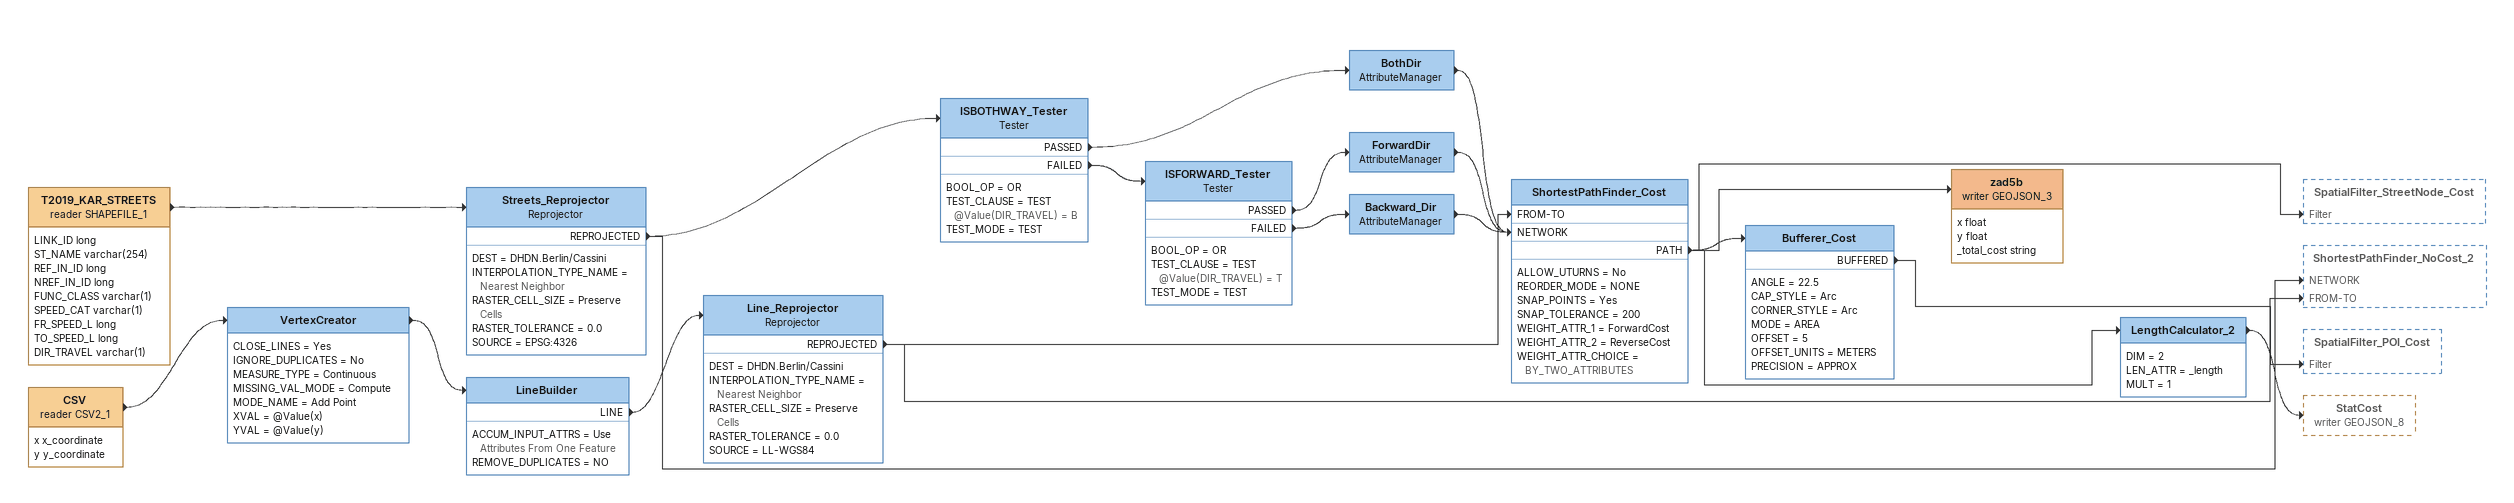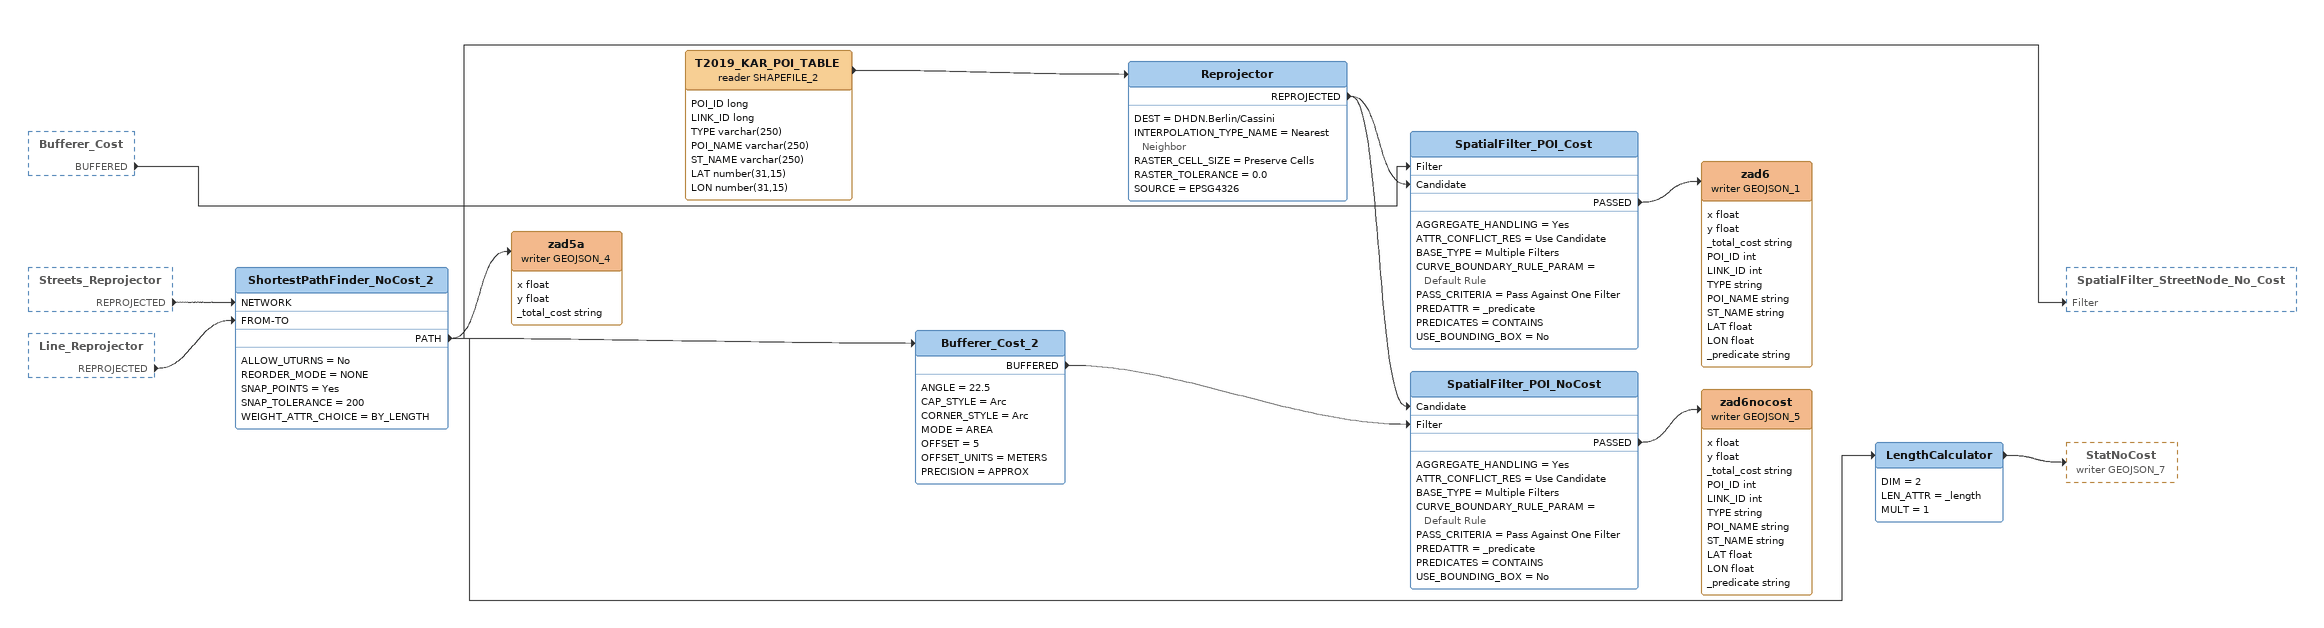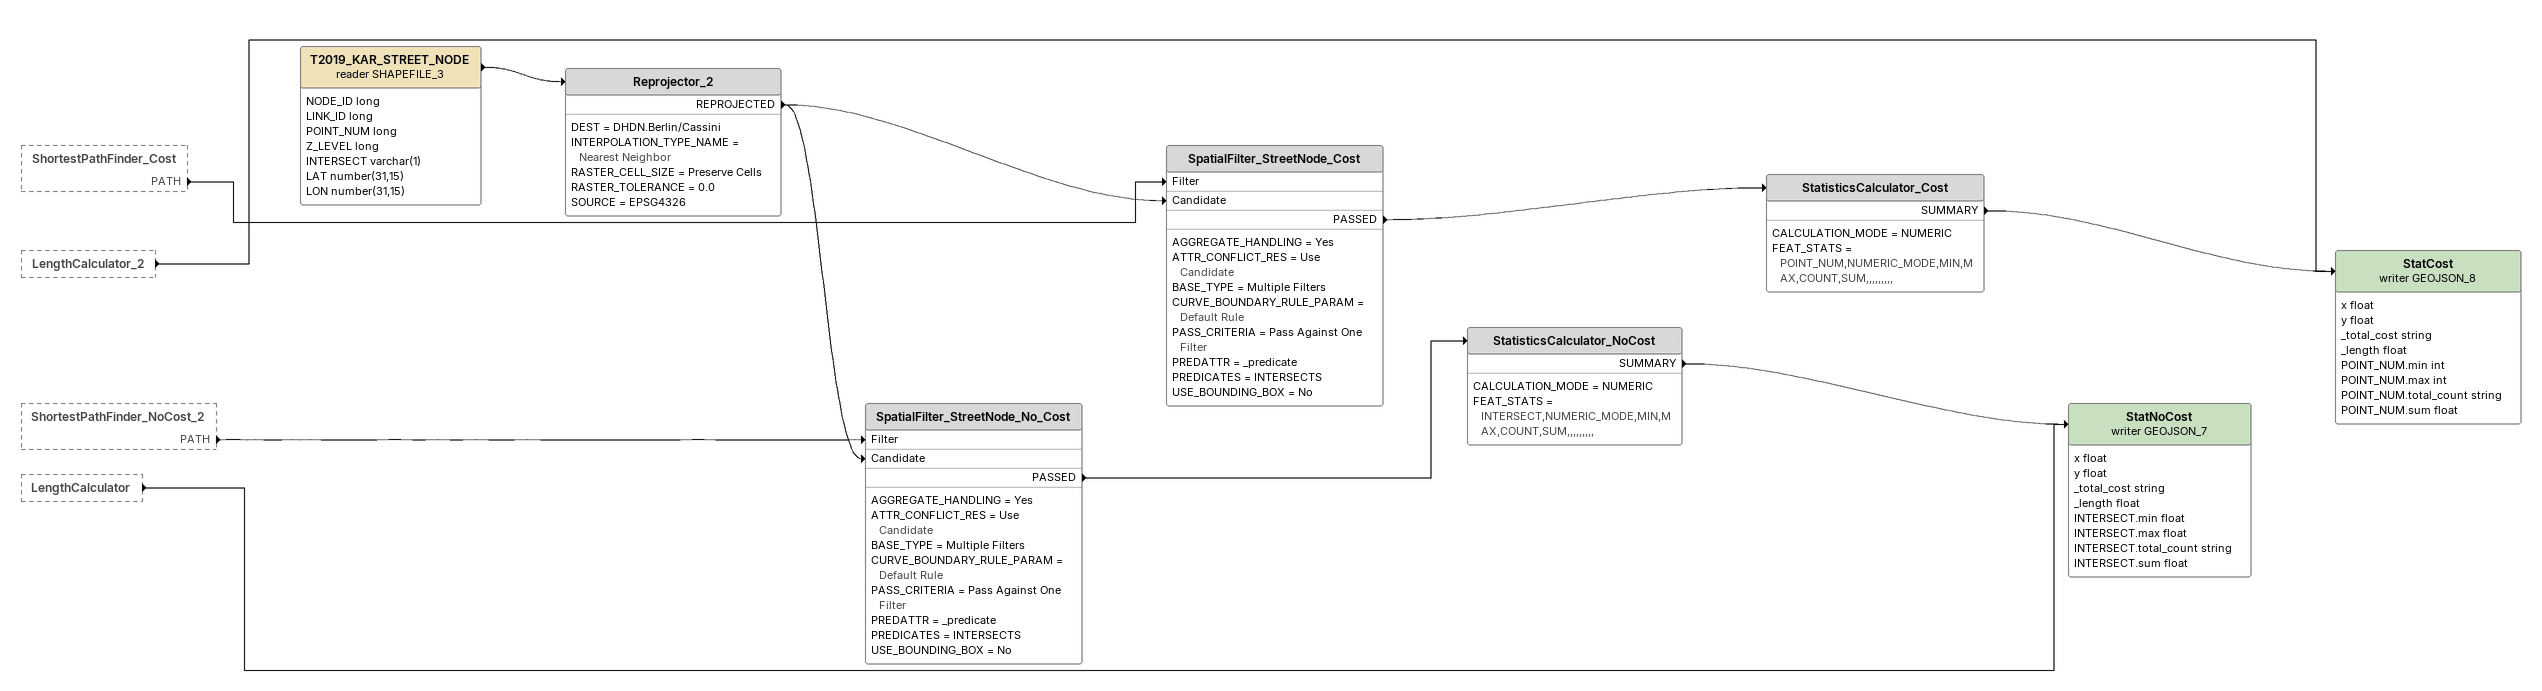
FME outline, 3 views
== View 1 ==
T2019_KAR_STREETS (reader SHAPEFILE_1)
    attributes: LINK_ID long, ST_NAME varchar(254), REF_IN_ID long, NREF_IN_ID long, FUNC_CLASS varchar(1), SPEED_CAT varchar(1), FR_SPEED_L long, TO_SPEED_L long, DIR_TRAVEL varchar(1)
    -> Streets_Reprojector
Streets_Reprojector: Reprojector
    DEST = DHDN.Berlin/Cassini
    INTERPOLATION_TYPE_NAME = Nearest Neighbor
    RASTER_CELL_SIZE = Preserve Cells
    RASTER_TOLERANCE = 0.0
    SOURCE = EPSG:4326
    REPROJECTED -> ShortestPathFinder_NoCost_2 [NETWORK]
    REPROJECTED -> ISBOTHWAY_Tester
ISBOTHWAY_Tester: Tester
    BOOL_OP = OR
    TEST_CLAUSE = TEST @Value(DIR_TRAVEL) = B
    TEST_MODE = TEST
    PASSED -> BothDir
    FAILED -> ISFORWARD_Tester
BothDir: AttributeManager
    -> ShortestPathFinder_Cost [NETWORK]
ISFORWARD_Tester: Tester
    BOOL_OP = OR
    TEST_CLAUSE = TEST @Value(DIR_TRAVEL) = T
    TEST_MODE = TEST
    PASSED -> ForwardDir
    FAILED -> Backward_Dir
ForwardDir: AttributeManager
    -> ShortestPathFinder_Cost [NETWORK]
Backward_Dir: AttributeManager
    -> ShortestPathFinder_Cost [NETWORK]
CSV (reader CSV2_1)
    attributes: x x_coordinate, y y_coordinate
    -> VertexCreator
VertexCreator
    CLOSE_LINES = Yes
    IGNORE_DUPLICATES = No
    MEASURE_TYPE = Continuous
    MISSING_VAL_MODE = Compute
    MODE_NAME = Add Point
    XVAL = @Value(x)
    YVAL = @Value(y)
    -> LineBuilder
LineBuilder
    ACCUM_INPUT_ATTRS = Use Attributes From One Feature
    REMOVE_DUPLICATES = NO
    LINE -> Line_Reprojector
Line_Reprojector: Reprojector
    DEST = DHDN.Berlin/Cassini
    INTERPOLATION_TYPE_NAME = Nearest Neighbor
    RASTER_CELL_SIZE = Preserve Cells
    RASTER_TOLERANCE = 0.0
    SOURCE = LL-WGS84
    REPROJECTED -> ShortestPathFinder_NoCost_2 [FROM-TO]
    REPROJECTED -> ShortestPathFinder_Cost [FROM-TO]
ShortestPathFinder_Cost
    ALLOW_UTURNS = No
    REORDER_MODE = NONE
    SNAP_POINTS = Yes
    SNAP_TOLERANCE = 200
    WEIGHT_ATTR_1 = ForwardCost
    WEIGHT_ATTR_2 = ReverseCost
    WEIGHT_ATTR_CHOICE = BY_TWO_ATTRIBUTES
    PATH -> Bufferer_Cost
    PATH -> zad5b (writer GEOJSON_3)
    PATH -> SpatialFilter_StreetNode_Cost [Filter]
    PATH -> LengthCalculator_2
zad5b (writer GEOJSON_3)
    attributes: x float, y float, _total_cost string
Bufferer_Cost
    ANGLE = 22.5
    CAP_STYLE = Arc
    CORNER_STYLE = Arc
    MODE = AREA
    OFFSET = 5
    OFFSET_UNITS = METERS
    PRECISION = APPROX
    BUFFERED -> SpatialFilter_POI_Cost [Filter]
LengthCalculator_2
    DIM = 2
    LEN_ATTR = _length
    MULT = 1
    -> StatCost (writer GEOJSON_8)

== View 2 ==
Bufferer_Cost [outside]
    BUFFERED -> SpatialFilter_POI_Cost [Filter]
Streets_Reprojector [outside]
    REPROJECTED -> ShortestPathFinder_NoCost_2 [NETWORK]
Line_Reprojector [outside]
    REPROJECTED -> ShortestPathFinder_NoCost_2 [FROM-TO]
ShortestPathFinder_NoCost_2
    ALLOW_UTURNS = No
    REORDER_MODE = NONE
    SNAP_POINTS = Yes
    SNAP_TOLERANCE = 200
    WEIGHT_ATTR_CHOICE = BY_LENGTH
    PATH -> zad5a (writer GEOJSON_4)
    PATH -> Bufferer_Cost_2
    PATH -> SpatialFilter_StreetNode_No_Cost [Filter]
    PATH -> LengthCalculator
zad5a (writer GEOJSON_4)
    attributes: x float, y float, _total_cost string
Bufferer_Cost_2
    ANGLE = 22.5
    CAP_STYLE = Arc
    CORNER_STYLE = Arc
    MODE = AREA
    OFFSET = 5
    OFFSET_UNITS = METERS
    PRECISION = APPROX
    BUFFERED -> SpatialFilter_POI_NoCost [Filter]
LengthCalculator
    DIM = 2
    LEN_ATTR = _length
    MULT = 1
    -> StatNoCost (writer GEOJSON_7)
T2019_KAR_POI_TABLE (reader SHAPEFILE_2)
    attributes: POI_ID long, LINK_ID long, TYPE varchar(250), POI_NAME varchar(250), ST_NAME varchar(250), LAT number(31,15), LON number(31,15)
    -> Reprojector
Reprojector
    DEST = DHDN.Berlin/Cassini
    INTERPOLATION_TYPE_NAME = Nearest Neighbor
    RASTER_CELL_SIZE = Preserve Cells
    RASTER_TOLERANCE = 0.0
    SOURCE = EPSG4326
    REPROJECTED -> SpatialFilter_POI_Cost [Candidate]
    REPROJECTED -> SpatialFilter_POI_NoCost [Candidate]
SpatialFilter_POI_Cost
    AGGREGATE_HANDLING = Yes
    ATTR_CONFLICT_RES = Use Candidate
    BASE_TYPE = Multiple Filters
    CURVE_BOUNDARY_RULE_PARAM = Default Rule
    PASS_CRITERIA = Pass Against One Filter
    PREDATTR = _predicate
    PREDICATES = CONTAINS
    USE_BOUNDING_BOX = No
    PASSED -> zad6 (writer GEOJSON_1)
zad6 (writer GEOJSON_1)
    attributes: x float, y float, _total_cost string, POI_ID int, LINK_ID int, TYPE string, POI_NAME string, ST_NAME string, LAT float, LON float, _predicate string
SpatialFilter_POI_NoCost
    AGGREGATE_HANDLING = Yes
    ATTR_CONFLICT_RES = Use Candidate
    BASE_TYPE = Multiple Filters
    CURVE_BOUNDARY_RULE_PARAM = Default Rule
    PASS_CRITERIA = Pass Against One Filter
    PREDATTR = _predicate
    PREDICATES = CONTAINS
    USE_BOUNDING_BOX = No
    PASSED -> zad6nocost (writer GEOJSON_5)
zad6nocost (writer GEOJSON_5)
    attributes: x float, y float, _total_cost string, POI_ID int, LINK_ID int, TYPE string, POI_NAME string, ST_NAME string, LAT float, LON float, _predicate string

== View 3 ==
ShortestPathFinder_Cost [outside]
    PATH -> SpatialFilter_StreetNode_Cost [Filter]
LengthCalculator_2 [outside]
    -> StatCost (writer GEOJSON_8)
ShortestPathFinder_NoCost_2 [outside]
    PATH -> SpatialFilter_StreetNode_No_Cost [Filter]
LengthCalculator [outside]
    -> StatNoCost (writer GEOJSON_7)
T2019_KAR_STREET_NODE (reader SHAPEFILE_3)
    attributes: NODE_ID long, LINK_ID long, POINT_NUM long, Z_LEVEL long, INTERSECT varchar(1), LAT number(31,15), LON number(31,15)
    -> Reprojector_2
Reprojector_2
    DEST = DHDN.Berlin/Cassini
    INTERPOLATION_TYPE_NAME = Nearest Neighbor
    RASTER_CELL_SIZE = Preserve Cells
    RASTER_TOLERANCE = 0.0
    SOURCE = EPSG4326
    REPROJECTED -> SpatialFilter_StreetNode_No_Cost [Candidate]
    REPROJECTED -> SpatialFilter_StreetNode_Cost [Candidate]
SpatialFilter_StreetNode_Cost
    AGGREGATE_HANDLING = Yes
    ATTR_CONFLICT_RES = Use Candidate
    BASE_TYPE = Multiple Filters
    CURVE_BOUNDARY_RULE_PARAM = Default Rule
    PASS_CRITERIA = Pass Against One Filter
    PREDATTR = _predicate
    PREDICATES = INTERSECTS
    USE_BOUNDING_BOX = No
    PASSED -> StatisticsCalculator_Cost
StatisticsCalculator_Cost
    CALCULATION_MODE = NUMERIC
    FEAT_STATS = POINT_NUM,NUMERIC_MODE,MIN,MAX,COUNT,SUM,,,,,,,,,
    SUMMARY -> StatCost (writer GEOJSON_8)
StatCost (writer GEOJSON_8)
    attributes: x float, y float, _total_cost string, _length float, POINT_NUM.min int, POINT_NUM.max int, POINT_NUM.total_count string, POINT_NUM.sum float
SpatialFilter_StreetNode_No_Cost
    AGGREGATE_HANDLING = Yes
    ATTR_CONFLICT_RES = Use Candidate
    BASE_TYPE = Multiple Filters
    CURVE_BOUNDARY_RULE_PARAM = Default Rule
    PASS_CRITERIA = Pass Against One Filter
    PREDATTR = _predicate
    PREDICATES = INTERSECTS
    USE_BOUNDING_BOX = No
    PASSED -> StatisticsCalculator_NoCost
StatisticsCalculator_NoCost
    CALCULATION_MODE = NUMERIC
    FEAT_STATS = INTERSECT,NUMERIC_MODE,MIN,MAX,COUNT,SUM,,,,,,,,,
    SUMMARY -> StatNoCost (writer GEOJSON_7)
StatNoCost (writer GEOJSON_7)
    attributes: x float, y float, _total_cost string, _length float, INTERSECT.min float, INTERSECT.max float, INTERSECT.total_count string, INTERSECT.sum float
